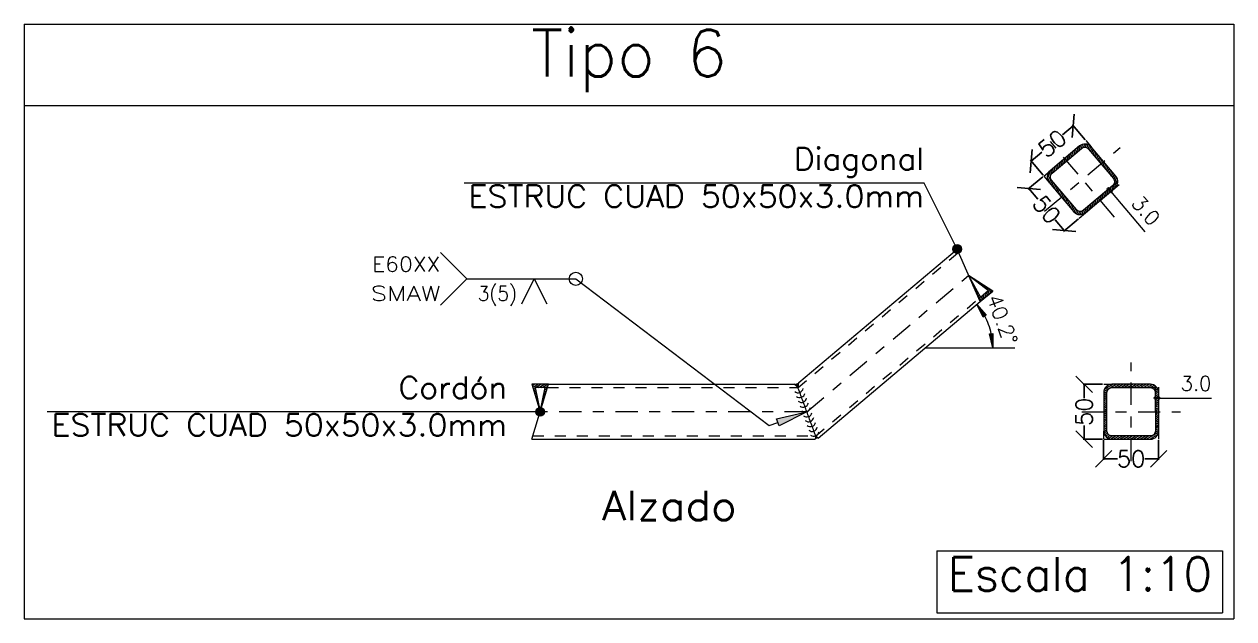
# Model space of a CAD drawing. Header units: millimetres. Extents: x 3028.5 to 3057.3, y 108.4 to 144.6.
# Drawn here: x 3030.64 to 3041.64, y 108.35 to 113.76 of the extents above; entities that cross this region are included whole.
import ezdxf
from ezdxf.enums import TextEntityAlignment as Align

# ---------------------------------------------------------------- set-up
doc = ezdxf.new("R2010")
doc.units = ezdxf.units.MM
doc.linetypes.add('CYPE_PUNTO', pattern=[0.075, 0, -0.075])
doc.linetypes.add('CYPE_RAYAPUNTO', pattern=[0.4125, 0.2025, -0.105, 0, -0.105])
for name, color, linetype, lineweight in [('COTAS', 202, 'Continuous', 13), ('DESCRIPCION_DE_LA_UNION', 7, 'Continuous', 15), ('DESCRIPCION_DE_LA_VISTA', 133, 'Continuous', 15), ('EJES', 42, 'CYPE_RAYAPUNTO', 0), ('LINEAS_DE_PROLONGACION_DE_COTAS', 8, 'CYPE_PUNTO', 9), ('LINEAS_OCULTAS', 8, 'CYPE_PUNTO', 9), ('PERFILES', 7, 'Continuous', 9), ('RECUADRO_DE_DETALLE', 20, 'Continuous', 15), ('SIMBOLOS_UTILIZADOS_EN_LAS_SOLDADURAS', 140, 'Continuous', 0), ('SOLDADURAS', 150, 'Continuous', 0), ('SOMBREADOS', 8, 'Continuous', 9), ('TEXTOS', 2, 'Continuous', 9)]:
    doc.layers.add(name, color=color, linetype=linetype, lineweight=lineweight)
doc.styles.add('CYPETXT_0.04_romans', font='romans__.ttf', dxfattribs={"height": 0.15})
doc.styles.add('CYPETXT_romans', font='romans__.ttf', dxfattribs={"height": 0.2})
doc.dimstyles.new('cype_oblique', dxfattribs={"dimtxt": 0.15, "dimasz": 0.15, "dimexe": 0.01, "dimexo": 0.01, "dimgap": 0, "dimtad": 0, "dimdec": 4, "dimzin": 0, "dimdsep": 46, "dimtxsty": 'CYPETXT_0.04_romans', "dimblk1": 'OBLIQUE', "dimblk2": 'OBLIQUE', "dimsah": 1, "dimcen": 0.09, "dimadec": 0, "dimazin": 0, "dimtfac": 1, "dimtdec": 4, "dimtofl": 0, "dimtmove": 2, "dimatfit": 3, "dimfxl": 1, "dimtolj": 1, "dimtzin": 0, "dimarcsym": 0})

# ---------------------------------------------------------------- blocks, each defined once
blk = doc.blocks.new('_OBLIQUE')
at = {"color": 0, "linetype": 'ByBlock', "lineweight": -2}
blk.add_line((-0.5, -0.5), (0.5, 0.5), dxfattribs=at)
blk = doc.blocks.new('*D3076')
at = {"layer": 'COTAS', "color": 0, "lineweight": -2, "transparency": 16777216}
for p, q in [((3040.456, 109.975), (3040.456, 109.797)), ((3040.956, 109.975), (3040.956, 109.797)), ((3040.456, 109.807), (3040.583, 109.807)), ((3040.956, 109.807), (3040.829, 109.807))]:
    blk.add_line(p, q, dxfattribs=at)
at = {"layer": 'Defpoints', "color": 0, "transparency": 16777216}
for p in [(3040.456, 109.985), (3040.956, 109.985), (3040.956, 109.807)]:
    blk.add_point(p, dxfattribs=at)
at = {"layer": 'COTAS', "color": 0, "lineweight": -2, "transparency": 16777216, "xscale": 0.15, "yscale": 0.15, "zscale": 0.15, "rotation": 180}
blk.add_blockref('_OBLIQUE', (3040.456, 109.807), dxfattribs=at)
at = {"layer": 'COTAS', "color": 0, "lineweight": -2, "transparency": 16777216, "xscale": 0.15, "yscale": 0.15, "zscale": 0.15}
blk.add_blockref('_OBLIQUE', (3040.956, 109.807), dxfattribs=at)
at = {"layer": 'COTAS', "color": 0, "transparency": 16777216, "insert": (3040.706, 109.807), "char_height": 0.15, "attachment_point": 5, "style": 'CYPETXT_0.04_romans'}
blk.add_mtext('\\A1;50', dxfattribs=at)
blk = doc.blocks.new('*D3077')
at = {"layer": 'COTAS', "color": 0, "lineweight": -2, "transparency": 16777216}
for p, q in [((3040.446, 110.485), (3040.269, 110.485)), ((3040.279, 110.485), (3040.279, 110.358)), ((3040.279, 109.985), (3040.279, 110.111)), ((3040.446, 109.985), (3040.269, 109.985))]:
    blk.add_line(p, q, dxfattribs=at)
at = {"layer": 'Defpoints', "color": 0, "transparency": 16777216}
for p in [(3040.456, 110.485), (3040.279, 109.985), (3040.456, 109.985)]:
    blk.add_point(p, dxfattribs=at)
at = {"layer": 'COTAS', "color": 0, "lineweight": -2, "transparency": 16777216, "xscale": 0.15, "yscale": 0.15, "zscale": 0.15}
for p, rotation in [((3040.279, 110.485), 90), ((3040.279, 109.985), 270)]:
    blk.add_blockref('_OBLIQUE', p, dxfattribs=dict(at, rotation=rotation))
at = {"layer": 'COTAS', "color": 0, "transparency": 16777216, "insert": (3040.279, 110.235), "char_height": 0.15, "attachment_point": 5, "rotation": 90, "style": 'CYPETXT_0.04_romans'}
blk.add_mtext('\\A1;50', dxfattribs=at)
blk = doc.blocks.new('*D3078')
at = {"layer": 'COTAS', "color": 0, "lineweight": -2, "transparency": 16777216}
for p, q in [((3040.287, 112.709), (3040.172, 112.845)), ((3040.179, 112.837), (3040.082, 112.756)), ((3039.905, 112.387), (3039.79, 112.523)), ((3039.797, 112.515), (3039.894, 112.597))]:
    blk.add_line(p, q, dxfattribs=at)
at = {"layer": 'Defpoints', "color": 0, "transparency": 16777216}
for p in [(3040.293, 112.702), (3039.797, 112.515), (3039.911, 112.379)]:
    blk.add_point(p, dxfattribs=at)
at = {"layer": 'COTAS', "color": 0, "lineweight": -2, "transparency": 16777216, "xscale": 0.15, "yscale": 0.15, "zscale": 0.15}
for p, rotation in [((3040.179, 112.837), 40.16395496833709), ((3039.797, 112.515), 220.1639549683371)]:
    blk.add_blockref('_OBLIQUE', p, dxfattribs=dict(at, rotation=rotation))
at = {"layer": 'COTAS', "color": 0, "transparency": 16777216, "insert": (3039.988, 112.676), "char_height": 0.15, "attachment_point": 5, "rotation": 40.164, "style": 'CYPETXT_0.04_romans'}
blk.add_mtext('\\A1;50', dxfattribs=at)
blk = doc.blocks.new('*D3079')
at = {"layer": 'COTAS', "color": 0, "lineweight": -2, "transparency": 16777216}
for p, q in [((3039.903, 112.373), (3039.768, 112.259)), ((3039.775, 112.265), (3039.857, 112.168)), ((3040.098, 111.883), (3040.016, 111.98)), ((3040.226, 111.991), (3040.09, 111.876))]:
    blk.add_line(p, q, dxfattribs=at)
at = {"layer": 'Defpoints', "color": 0, "transparency": 16777216}
for p in [(3039.911, 112.379), (3040.233, 111.997), (3040.098, 111.883)]:
    blk.add_point(p, dxfattribs=at)
at = {"layer": 'COTAS', "color": 0, "lineweight": -2, "transparency": 16777216, "xscale": 0.15, "yscale": 0.15, "zscale": 0.15}
for p, rotation in [((3039.775, 112.265), 130.163954968357), ((3040.098, 111.883), 310.1639549683569)]:
    blk.add_blockref('_OBLIQUE', p, dxfattribs=dict(at, rotation=rotation))
at = {"layer": 'COTAS', "color": 0, "transparency": 16777216, "insert": (3039.937, 112.074), "char_height": 0.15, "attachment_point": 5, "rotation": 310.164, "style": 'CYPETXT_0.04_romans'}
blk.add_mtext('\\A1;50', dxfattribs=at)

msp = doc.modelspace()

# ---------------------------------------------------------------- hatches: boundary and pattern name
at = {"layer": 'COTAS'}
h = msp.add_hatch(color=256, dxfattribs=at)
edge = h.paths.add_edge_path()
edge.add_arc((3040.50066, 112.26206), 0.012, 0, 360)
h = msp.add_hatch(color=256, dxfattribs=at)
edge = h.paths.add_edge_path()
edge.add_arc((3040.52001, 112.23913), 0.012, 0, 360)
for points in [[(3039.3615, 111.09658), (3039.30276, 111.21179), (3039.38805, 111.11459)], [(3039.44939, 110.94681), (3039.44691, 110.81751), (3039.41749, 110.94344)]]:
    msp.add_hatch(color=256, dxfattribs=at).paths.add_polyline_path(points)
h = msp.add_hatch(color=256, dxfattribs=at)
edge = h.paths.add_edge_path()
edge.add_arc((3040.92611, 110.35963), 0.012, 0, 360)
h = msp.add_hatch(color=256, dxfattribs=at)
edge = h.paths.add_edge_path()
edge.add_arc((3040.95611, 110.35963), 0.012, 0, 360)
at = {"layer": 'SIMBOLOS_UTILIZADOS_EN_LAS_SOLDADURAS'}
msp.add_hatch(color=256, dxfattribs=at).paths.add_polyline_path([(3037.50647, 110.10564), (3037.48244, 110.17138), (3037.75741, 110.23464)])
at = {"layer": 'SOLDADURAS'}
for points in [[(3037.67698, 110.45462), (3037.68503, 110.50067), (3037.64113, 110.48462)], [(3037.83258, 109.98466), (3037.86118, 109.99512), (3037.83783, 110.01466)]]:
    msp.add_hatch(color=256, dxfattribs=at).paths.add_polyline_path(points, flags=0)
at = {"layer": 'TEXTOS'}
h = msp.add_hatch(color=256, dxfattribs=at)
edge = h.paths.add_edge_path()
edge.add_arc((3039.12445, 111.71552), 0.04, 0, 360)
h = msp.add_hatch(color=256, dxfattribs=at)
edge = h.paths.add_edge_path()
edge.add_arc((3035.33262, 110.23464), 0.04, 0, 360)

# ---------------------------------------------------------------- linework, layer by layer
at = {"layer": 'COTAS'}
for p, q in [((3040.40514, 112.18144), (3040.57707, 112.32655)), ((3040.42449, 112.15852), (3040.59642, 112.30362)), ((3040.50066, 112.26206), (3040.82957, 111.87235)), ((3038.8356, 110.81751), (3039.64689, 110.81751)), ((3040.92611, 110.23464), (3040.92611, 110.45962)), ((3040.95611, 110.23464), (3040.95611, 110.45962)), ((3040.92611, 110.35963), (3041.43606, 110.35963))]:
    msp.add_line(p, q, dxfattribs=at)
for points in [[(3039.3615, 111.09658), (3039.30276, 111.21179), (3039.38805, 111.11459)], [(3039.44939, 110.94681), (3039.44691, 110.81751), (3039.41749, 110.94344)]]:
    msp.add_lwpolyline(points, close=True, dxfattribs=at)
for centre in [(3040.50066, 112.26206), (3040.52001, 112.23913), (3040.92611, 110.35963), (3040.95611, 110.35963)]:
    msp.add_circle(centre, 0.012, dxfattribs=at)
msp.add_ellipse((3038.8356, 110.81751), major_axis=(0.61131, 0), ratio=1, start_param=0.21029402, end_param=0.49068797, dxfattribs=at)
at = {"layer": 'EJES'}
for p, q in [((3039.9194, 112.05934), (3040.60712, 112.63977)), ((3040.55347, 112.00569), (3039.97304, 112.69341)), ((3037.75741, 110.23464), (3039.22837, 111.47611)), ((3040.70613, 109.78468), (3040.70613, 110.6846)), ((3037.75741, 110.23464), (3035.33262, 110.23464)), ((3040.25617, 110.23464), (3041.15609, 110.23464))]:
    msp.add_line(p, q, dxfattribs=at)
at = {"layer": 'LINEAS_DE_PROLONGACION_DE_COTAS'}
for p, q in [((3040.29306, 112.70182), (3040.34143, 112.6445)), ((3039.91099, 112.37935), (3039.9683, 112.42772)), ((3039.91099, 112.37935), (3039.95936, 112.32204)), ((3040.23345, 111.99729), (3040.29077, 112.04566)), ((3040.45615, 110.48462), (3040.53114, 110.48462)), ((3040.45615, 109.98466), (3040.45615, 110.05966)), ((3040.45615, 109.98466), (3040.53114, 109.98466)), ((3040.95611, 109.98466), (3040.95611, 110.05966))]:
    msp.add_line(p, q, dxfattribs=at)
at = {"layer": 'LINEAS_OCULTAS'}
for p, q in [((3037.67698, 110.45462), (3039.13692, 111.68679)), ((3037.83818, 110.01495), (3039.31981, 111.26544)), ((3035.39861, 110.45462), (3037.67698, 110.45462)), ((3035.26662, 110.01466), (3037.83737, 110.01466))]:
    msp.add_line(p, q, dxfattribs=at)
msp.add_lwpolyline([(3037.83783, 110.01466), (3037.83751, 110.01553), (3037.83658, 110.01809), (3037.83506, 110.02224), (3037.83301, 110.02784), (3037.83052, 110.03466), (3037.82767, 110.04244), (3037.82459, 110.05088), (3037.82138, 110.05966), (3037.81646, 110.07312), (3037.81154, 110.08658), (3037.80662, 110.10004), (3037.80169, 110.1135), (3037.79677, 110.12696), (3037.79185, 110.14042), (3037.78693, 110.15388), (3037.78201, 110.16734), (3037.77709, 110.1808), (3037.77217, 110.19426), (3037.76725, 110.20772), (3037.76233, 110.22118), (3037.75248, 110.2481), (3037.74756, 110.26156), (3037.74264, 110.27502), (3037.73772, 110.28848), (3037.7328, 110.30194), (3037.72788, 110.3154), (3037.72296, 110.32886), (3037.71804, 110.34232), (3037.71312, 110.35578), (3037.7082, 110.36925), (3037.70327, 110.38271), (3037.69835, 110.39617), (3037.69343, 110.40963), (3037.69022, 110.4184), (3037.68714, 110.42685), (3037.68429, 110.43462), (3037.6818, 110.44144), (3037.67975, 110.44704), (3037.67823, 110.4512), (3037.6773, 110.45376)], dxfattribs=at)
at = {"layer": 'PERFILES'}
for p, q in [((3037.68503, 110.50067), (3039.12445, 111.71552)), ((3037.86118, 109.99512), (3039.33229, 111.23671)), ((3035.40761, 110.48462), (3037.64113, 110.48462)), ((3037.67698, 110.45462), (3037.64113, 110.48462)), ((3037.67698, 110.45462), (3037.68503, 110.50067)), ((3037.6773, 110.45376), (3037.67698, 110.45462)), ((3035.25762, 109.98466), (3037.83258, 109.98466)), ((3037.83783, 110.01466), (3037.83258, 109.98466)), ((3037.83783, 110.01466), (3037.86118, 109.99512))]:
    msp.add_line(p, q, dxfattribs=at)
for points in [[(3040.55821, 112.27138), (3040.56846, 112.28192), (3040.57646, 112.29425), (3040.5819, 112.30791), (3040.58457, 112.32237), (3040.58437, 112.33707), (3040.5813, 112.35144), (3040.57549, 112.36495), (3040.56715, 112.37706), (3040.34143, 112.6445), (3040.33089, 112.65476), (3040.31856, 112.66275), (3040.3049, 112.66819), (3040.29044, 112.67086), (3040.27574, 112.67066), (3040.26137, 112.66759), (3040.24786, 112.66178), (3040.23575, 112.65345), (3039.9683, 112.42772), (3039.95805, 112.41719), (3039.95006, 112.40485), (3039.94462, 112.39119), (3039.94195, 112.37674), (3039.94215, 112.36204), (3039.94522, 112.34766), (3039.95103, 112.33415), (3039.95936, 112.32204), (3040.18509, 112.0546), (3040.19562, 112.04435), (3040.20796, 112.03635), (3040.22162, 112.03091), (3040.23607, 112.02824), (3040.25077, 112.02844), (3040.26515, 112.03151), (3040.27866, 112.03732), (3040.29077, 112.04566), (3040.55821, 112.27138)], [(3040.27142, 112.06858), (3040.26415, 112.06358), (3040.25605, 112.06009), (3040.24742, 112.05825), (3040.2386, 112.05813), (3040.22993, 112.05973), (3040.22173, 112.063), (3040.21433, 112.06779), (3040.20801, 112.07395), (3039.98229, 112.34139), (3039.97729, 112.34866), (3039.9738, 112.35676), (3039.97196, 112.36539), (3039.97184, 112.37421), (3039.97344, 112.38288), (3039.9767, 112.39108), (3039.9815, 112.39848), (3039.98765, 112.4048), (3040.2551, 112.63052), (3040.26237, 112.63552), (3040.27047, 112.63901), (3040.27909, 112.64085), (3040.28791, 112.64097), (3040.29659, 112.63937), (3040.30478, 112.63611), (3040.31218, 112.63131), (3040.31851, 112.62516), (3040.54423, 112.35771), (3040.54923, 112.35044), (3040.55272, 112.34234), (3040.55456, 112.33372), (3040.55468, 112.3249), (3040.55308, 112.31622), (3040.54981, 112.30803), (3040.54502, 112.30063), (3040.53886, 112.2943), (3040.27142, 112.06858)], [(3039.22837, 111.47611), (3039.33229, 111.23671), (3039.44691, 111.33345), (3039.22837, 111.47611)], [(3039.22837, 111.47611), (3039.33586, 111.27898), (3039.40463, 111.33703), (3039.22837, 111.47611)], [(3035.33262, 110.23464), (3035.40761, 110.48462), (3035.25762, 110.48462), (3035.33262, 110.23464), (3035.37761, 110.45462), (3035.28762, 110.45462), (3035.33262, 110.23464)], [(3040.88111, 109.98466), (3040.89574, 109.9861), (3040.90981, 109.99037), (3040.92278, 109.9973), (3040.93414, 110.00663), (3040.94347, 110.01799), (3040.9504, 110.03096), (3040.95467, 110.04503), (3040.95611, 110.05966), (3040.95611, 110.40963), (3040.95467, 110.42426), (3040.9504, 110.43833), (3040.94347, 110.45129), (3040.93414, 110.46265), (3040.92278, 110.47198), (3040.90981, 110.47891), (3040.89574, 110.48318), (3040.88111, 110.48462), (3040.53114, 110.48462), (3040.51651, 110.48318), (3040.50244, 110.47891), (3040.48948, 110.47198), (3040.47812, 110.46265), (3040.46879, 110.45129), (3040.46186, 110.43833), (3040.45759, 110.42426), (3040.45615, 110.40963), (3040.45615, 110.05966), (3040.45759, 110.04503), (3040.46186, 110.03096), (3040.46879, 110.01799), (3040.47812, 110.00663), (3040.48948, 109.9973), (3040.50244, 109.99037), (3040.51651, 109.9861), (3040.53114, 109.98466), (3040.88111, 109.98466)], [(3040.53114, 110.01466), (3040.52237, 110.01553), (3040.51392, 110.01809), (3040.50615, 110.02224), (3040.49933, 110.02784), (3040.49373, 110.03466), (3040.48957, 110.04244), (3040.48701, 110.05088), (3040.48615, 110.05966), (3040.48615, 110.40963), (3040.48701, 110.4184), (3040.48957, 110.42685), (3040.49373, 110.43462), (3040.49933, 110.44144), (3040.50615, 110.44704), (3040.51392, 110.4512), (3040.52237, 110.45376), (3040.53114, 110.45462), (3040.88111, 110.45462), (3040.88989, 110.45376), (3040.89833, 110.4512), (3040.90611, 110.44704), (3040.91293, 110.44144), (3040.91853, 110.43462), (3040.92268, 110.42685), (3040.92524, 110.4184), (3040.92611, 110.40963), (3040.92611, 110.05966), (3040.92524, 110.05088), (3040.92268, 110.04244), (3040.91853, 110.03466), (3040.91293, 110.02784), (3040.90611, 110.02224), (3040.89833, 110.01809), (3040.88989, 110.01553), (3040.88111, 110.01466), (3040.53114, 110.01466)]]:
    msp.add_lwpolyline(points, close=True, dxfattribs=at)
for points in [[(3039.22837, 111.47611), (3039.44691, 111.33345), (3039.33229, 111.23671), (3039.12445, 111.71552)], [(3035.25762, 109.98466), (3035.40761, 110.48462), (3035.25762, 110.48462), (3035.33262, 110.23464)], [(3037.83783, 110.01466), (3037.83751, 110.01553), (3037.83658, 110.01809), (3037.83506, 110.02224), (3037.83301, 110.02784), (3037.83052, 110.03466), (3037.82767, 110.04244), (3037.82459, 110.05088), (3037.82138, 110.05966), (3037.81646, 110.07312), (3037.81154, 110.08658), (3037.80662, 110.10004), (3037.80169, 110.1135), (3037.79677, 110.12696), (3037.79185, 110.14042), (3037.78693, 110.15388), (3037.78201, 110.16734), (3037.77709, 110.1808), (3037.77217, 110.19426), (3037.76725, 110.20772), (3037.76233, 110.22118), (3037.75248, 110.2481), (3037.74756, 110.26156), (3037.74264, 110.27502), (3037.73772, 110.28848), (3037.7328, 110.30194), (3037.72788, 110.3154), (3037.72296, 110.32886), (3037.71804, 110.34232), (3037.71312, 110.35578), (3037.7082, 110.36925), (3037.70327, 110.38271), (3037.69835, 110.39617), (3037.69343, 110.40963), (3037.69022, 110.4184), (3037.68714, 110.42685), (3037.68429, 110.43462), (3037.6818, 110.44144), (3037.67975, 110.44704), (3037.67823, 110.4512), (3037.6773, 110.45376), (3037.67698, 110.45462)]]:
    msp.add_lwpolyline(points, dxfattribs=at)
at = {"layer": 'RECUADRO_DE_DETALLE', "lineweight": 5}
for p, q in [((3030.64111, 113.76126), (3041.63931, 113.76126)), ((3030.64111, 113.76126), (3030.64111, 108.35106)), ((3041.63931, 113.76126), (3041.63931, 108.35106)), ((3030.64111, 113.02043), (3041.63931, 113.02043)), ((3038.93844, 108.96913), (3041.53771, 108.96913)), ((3038.93844, 108.96913), (3038.93844, 108.4061)), ((3041.53771, 108.96913), (3041.53771, 108.4061)), ((3030.64111, 108.35106), (3041.63931, 108.35106)), ((3038.93844, 108.4061), (3041.53771, 108.4061))]:
    msp.add_line(p, q, dxfattribs=at)
at = {"layer": 'SIMBOLOS_UTILIZADOS_EN_LAS_SOLDADURAS'}
for q in [(3034.42541, 111.68451), (3034.42541, 111.20456), (3035.6573, 111.44454)]:
    msp.add_line((3034.66539, 111.44454), q, dxfattribs=at)
for points in [[(3035.16535, 111.21656), (3035.27934, 111.44454), (3035.39333, 111.21656)], [(3035.6573, 111.44454), (3037.41552, 110.10965), (3037.49445, 110.13851)]]:
    msp.add_lwpolyline(points, dxfattribs=at)
msp.add_lwpolyline([(3037.50647, 110.10564), (3037.48244, 110.17138), (3037.75741, 110.23464)], close=True, dxfattribs=at)
msp.add_circle((3035.6573, 111.44454), 0.05999, dxfattribs=at)
at = {"layer": 'SOLDADURAS'}
for centre in [(3037.67698, 110.45462), (3037.69307, 110.41063), (3037.70915, 110.36663), (3037.72524, 110.32263), (3037.74132, 110.27864), (3037.75741, 110.23464), (3037.77349, 110.19065), (3037.78957, 110.14665), (3037.80566, 110.10265), (3037.82174, 110.05866)]:
    msp.add_ellipse(centre, major_axis=(0.04684, 0), ratio=1, start_param=4.01569303, end_param=6.11007417, dxfattribs=at)
at = {"layer": 'SOMBREADOS'}
for p, q in [((3040.2008, 112.61842), (3040.20367, 112.62637)), ((3040.20623, 112.58928), (3040.22577, 112.64345)), ((3040.22577, 112.64345), (3040.22659, 112.64572)), ((3040.22916, 112.60863), (3040.24246, 112.6455)), ((3040.24246, 112.6455), (3040.24802, 112.66091)), ((3040.24802, 112.66091), (3040.24813, 112.66122)), ((3040.24813, 112.66122), (3040.2482, 112.6614)), ((3040.2482, 112.6614), (3040.24843, 112.66206)), ((3040.25208, 112.62798), (3040.25363, 112.63226)), ((3040.25363, 112.63226), (3040.25428, 112.63406)), ((3040.25428, 112.63406), (3040.25779, 112.64381)), ((3040.25779, 112.64381), (3040.25989, 112.64963)), ((3040.25989, 112.64963), (3040.26371, 112.6602)), ((3040.26371, 112.6602), (3040.26461, 112.6627)), ((3040.26461, 112.6627), (3040.2668, 112.66878)), ((3040.27214, 112.63937), (3040.27494, 112.64713)), ((3040.27494, 112.64713), (3040.27757, 112.65444)), ((3040.27757, 112.65444), (3040.28346, 112.67077)), ((3040.3031, 112.63679), (3040.30866, 112.65222)), ((3040.30866, 112.65222), (3040.31324, 112.6649)), ((3040.32364, 112.64955), (3040.32655, 112.6576)), ((3040.32754, 112.61615), (3040.33617, 112.64006)), ((3040.33617, 112.64006), (3040.33872, 112.64715)), ((3040.33926, 112.60445), (3040.35004, 112.63431)), ((3040.07593, 112.49328), (3040.08905, 112.52963)), ((3040.09161, 112.49254), (3040.10091, 112.5183)), ((3040.10091, 112.5183), (3040.11197, 112.54898)), ((3040.11454, 112.51189), (3040.12588, 112.54333)), ((3040.12588, 112.54333), (3040.1349, 112.56832)), ((3040.13746, 112.53124), (3040.15085, 112.56836)), ((3040.15085, 112.56836), (3040.15782, 112.58767)), ((3040.16039, 112.55058), (3040.17583, 112.59339)), ((3040.17583, 112.59339), (3040.18074, 112.60702)), ((3040.18331, 112.56993), (3040.2008, 112.61842)), ((3040.32711, 112.61496), (3040.32754, 112.61615)), ((3040.33828, 112.60173), (3040.33926, 112.60445)), ((3040.34945, 112.58849), (3040.35099, 112.59275)), ((3040.35099, 112.59275), (3040.36121, 112.62107)), ((3040.36062, 112.57526), (3040.36271, 112.58105)), ((3040.36271, 112.58105), (3040.37238, 112.60784)), ((3040.37179, 112.56202), (3040.37444, 112.56935)), ((3040.37444, 112.56935), (3040.38355, 112.5946)), ((3040.38296, 112.54879), (3040.38616, 112.55765)), ((3040.38616, 112.55765), (3040.39472, 112.58137)), ((3040.39413, 112.53555), (3040.39789, 112.54595)), ((3040.39789, 112.54595), (3040.40589, 112.56813)), ((3040.4053, 112.52232), (3040.40961, 112.53425)), ((3040.40961, 112.53425), (3040.41706, 112.5549)), ((3040.41647, 112.50908), (3040.42134, 112.52256)), ((3040.42134, 112.52256), (3040.42823, 112.54166)), ((3040.43306, 112.51086), (3040.4394, 112.52843)), ((3040.44478, 112.49916), (3040.45057, 112.51519)), ((3039.96208, 112.39865), (3039.96518, 112.40725)), ((3039.96518, 112.40725), (3039.96637, 112.41057)), ((3039.96637, 112.41057), (3039.96737, 112.41332)), ((3039.96737, 112.41332), (3039.97129, 112.42419)), ((3039.97129, 112.42419), (3039.97443, 112.43289)), ((3039.97874, 112.40065), (3039.98121, 112.4075)), ((3039.98121, 112.4075), (3039.98246, 112.41095)), ((3039.98246, 112.41095), (3039.99735, 112.45224)), ((3039.99992, 112.41515), (3040.00101, 112.41819)), ((3040.00101, 112.41819), (3040.02028, 112.47159)), ((3040.02284, 112.4345), (3040.02599, 112.44322)), ((3040.02599, 112.44322), (3040.0432, 112.49093)), ((3040.04577, 112.45385), (3040.05096, 112.46825)), ((3040.05096, 112.46825), (3040.06612, 112.51028)), ((3040.06869, 112.47319), (3040.07593, 112.49328)), ((3040.42764, 112.49585), (3040.43306, 112.51086)), ((3040.43882, 112.48261), (3040.44478, 112.49916)), ((3040.44999, 112.46938), (3040.45651, 112.48746)), ((3040.45651, 112.48746), (3040.46174, 112.50196)), ((3040.46116, 112.45614), (3040.46823, 112.47576)), ((3040.46823, 112.47576), (3040.47291, 112.48872)), ((3040.47233, 112.4429), (3040.47996, 112.46406)), ((3040.47996, 112.46406), (3040.48408, 112.47549)), ((3040.4835, 112.42967), (3040.49168, 112.45236)), ((3040.49168, 112.45236), (3040.49525, 112.46225)), ((3040.49467, 112.41643), (3040.50341, 112.44066)), ((3040.50341, 112.44066), (3040.50642, 112.44902)), ((3040.50584, 112.4032), (3040.51513, 112.42896)), ((3040.51513, 112.42896), (3040.51759, 112.43578)), ((3040.51701, 112.38996), (3040.52686, 112.41727)), ((3040.52686, 112.41727), (3040.52876, 112.42255)), ((3040.52818, 112.37673), (3040.53858, 112.40557)), ((3040.53858, 112.40557), (3040.53993, 112.40931)), ((3039.94464, 112.35031), (3039.94915, 112.36283)), ((3039.94915, 112.36283), (3039.95271, 112.37268)), ((3039.95271, 112.37268), (3039.95381, 112.37573)), ((3039.95346, 112.33057), (3039.95508, 112.33505)), ((3039.95381, 112.37573), (3039.95509, 112.37929)), ((3039.95508, 112.33505), (3039.95567, 112.33669)), ((3039.95509, 112.37929), (3039.95799, 112.38733)), ((3039.95799, 112.38733), (3039.9607, 112.39485)), ((3039.9607, 112.39485), (3039.96208, 112.39865)), ((3039.96149, 112.35282), (3039.96416, 112.36021)), ((3039.96416, 112.36021), (3039.96577, 112.3647)), ((3039.96424, 112.31626), (3039.96449, 112.31693)), ((3039.96577, 112.3647), (3039.96674, 112.36738)), ((3039.96674, 112.36738), (3039.96928, 112.37442)), ((3039.96928, 112.37442), (3039.97224, 112.38263)), ((3039.97224, 112.38263), (3039.97243, 112.38316)), ((3039.97243, 112.38316), (3039.97261, 112.38366)), ((3039.97249, 112.33911), (3039.97561, 112.34776)), ((3039.97261, 112.38366), (3039.97552, 112.39172)), ((3039.97542, 112.30303), (3039.97621, 112.30523)), ((3039.97552, 112.39172), (3039.97577, 112.39241)), ((3039.97561, 112.34776), (3039.97656, 112.3504)), ((3039.97577, 112.39241), (3039.97874, 112.40065)), ((3039.97621, 112.30523), (3039.98717, 112.33561)), ((3039.98659, 112.28979), (3039.98794, 112.29354)), ((3039.98794, 112.29354), (3039.99834, 112.32237)), ((3039.99966, 112.28184), (3040.00951, 112.30914)), ((3040.01139, 112.27014), (3040.02068, 112.2959)), ((3040.53935, 112.36349), (3040.55031, 112.39387)), ((3040.5453, 112.2916), (3040.54777, 112.29845)), ((3040.54777, 112.29845), (3040.55075, 112.30669)), ((3040.54996, 112.34871), (3040.55091, 112.35135)), ((3040.55031, 112.39387), (3040.5511, 112.39608)), ((3040.55075, 112.30669), (3040.551, 112.30738)), ((3040.55091, 112.35135), (3040.55403, 112.35999)), ((3040.551, 112.30738), (3040.55391, 112.31545)), ((3040.55391, 112.31545), (3040.55408, 112.31594)), ((3040.55403, 112.35999), (3040.55714, 112.3686)), ((3040.55408, 112.31594), (3040.55427, 112.31647)), ((3040.55427, 112.31647), (3040.55724, 112.32468)), ((3040.55714, 112.3686), (3040.56203, 112.38217)), ((3040.55724, 112.32468), (3040.55978, 112.33173)), ((3040.55978, 112.33173), (3040.56074, 112.3344)), ((3040.56014, 112.28854), (3040.56134, 112.29185)), ((3040.56134, 112.29185), (3040.56444, 112.30045)), ((3040.56203, 112.38217), (3040.56227, 112.38284)), ((3040.56444, 112.30045), (3040.56581, 112.30425)), ((3040.56503, 112.34628), (3040.5697, 112.35924)), ((3040.56581, 112.30425), (3040.56853, 112.31177)), ((3040.56853, 112.31177), (3040.57143, 112.31982)), ((3040.5697, 112.35924), (3040.57085, 112.36242)), ((3040.57085, 112.36242), (3040.57144, 112.36405)), ((3040.57143, 112.31982), (3040.57271, 112.32337)), ((3040.57144, 112.36405), (3040.57305, 112.36853)), ((3040.57271, 112.32337), (3040.57381, 112.32642)), ((3040.57381, 112.32642), (3040.57736, 112.33627)), ((3040.57736, 112.33627), (3040.58188, 112.3488)), ((3039.99776, 112.27656), (3039.99966, 112.28184)), ((3040.00893, 112.26332), (3040.01139, 112.27014)), ((3040.0201, 112.25009), (3040.02311, 112.25844)), ((3040.02311, 112.25844), (3040.03185, 112.28267)), ((3040.03127, 112.23685), (3040.03483, 112.24674)), ((3040.03483, 112.24674), (3040.04302, 112.26943)), ((3040.04244, 112.22361), (3040.04656, 112.23504)), ((3040.04656, 112.23504), (3040.05419, 112.2562)), ((3040.05361, 112.21038), (3040.05828, 112.22334)), ((3040.05828, 112.22334), (3040.06536, 112.24296)), ((3040.06478, 112.19714), (3040.07001, 112.21164)), ((3040.07001, 112.21164), (3040.07653, 112.22973)), ((3040.07595, 112.18391), (3040.08173, 112.19994)), ((3040.08173, 112.19994), (3040.0877, 112.21649)), ((3040.08712, 112.17067), (3040.09346, 112.18825)), ((3040.09346, 112.18825), (3040.09887, 112.20326)), ((3040.10518, 112.17655), (3040.11004, 112.19002)), ((3040.40266, 112.16139), (3040.41198, 112.18721)), ((3040.42407, 112.17652), (3040.4349, 112.20656)), ((3040.43747, 112.16947), (3040.44547, 112.19166)), ((3040.44547, 112.19166), (3040.45783, 112.22591)), ((3040.46039, 112.18882), (3040.46688, 112.20679)), ((3040.46688, 112.20679), (3040.48075, 112.24526)), ((3040.48332, 112.20817), (3040.48828, 112.22193)), ((3040.48828, 112.22193), (3040.50368, 112.2646)), ((3040.50624, 112.22752), (3040.50969, 112.23706)), ((3040.50969, 112.23706), (3040.5266, 112.28395)), ((3040.52917, 112.24686), (3040.53109, 112.2522)), ((3040.53109, 112.2522), (3040.54406, 112.28815)), ((3040.54406, 112.28815), (3040.5453, 112.2916)), ((3040.55209, 112.26621), (3040.5525, 112.26734)), ((3040.5525, 112.26734), (3040.55523, 112.27491)), ((3040.55523, 112.27491), (3040.55915, 112.28578)), ((3040.55915, 112.28578), (3040.56014, 112.28854)), ((3040.09829, 112.15744), (3040.10518, 112.17655)), ((3040.10946, 112.1442), (3040.11691, 112.16485)), ((3040.11691, 112.16485), (3040.12121, 112.17679)), ((3040.12063, 112.13097), (3040.12863, 112.15315)), ((3040.12863, 112.15315), (3040.13238, 112.16355)), ((3040.1318, 112.11773), (3040.14036, 112.14145)), ((3040.14036, 112.14145), (3040.14355, 112.15032)), ((3040.14297, 112.1045), (3040.15208, 112.12975)), ((3040.15208, 112.12975), (3040.15472, 112.13708)), ((3040.15414, 112.09126), (3040.1638, 112.11805)), ((3040.1638, 112.11805), (3040.16589, 112.12385)), ((3040.16531, 112.07803), (3040.17553, 112.10635)), ((3040.17553, 112.10635), (3040.17706, 112.11061)), ((3040.17648, 112.06479), (3040.18725, 112.09466)), ((3040.18725, 112.09466), (3040.18824, 112.09738)), ((3040.19898, 112.08296), (3040.19941, 112.08414)), ((3040.28406, 112.0536), (3040.29564, 112.08571)), ((3040.29564, 112.08571), (3040.29736, 112.09047)), ((3040.29993, 112.05339), (3040.31704, 112.10084)), ((3040.31704, 112.10084), (3040.32028, 112.10982)), ((3040.32285, 112.07273), (3040.33845, 112.11598)), ((3040.33845, 112.11598), (3040.34321, 112.12917)), ((3040.34577, 112.09208), (3040.35985, 112.13112)), ((3040.35985, 112.13112), (3040.36613, 112.14852)), ((3040.3687, 112.11143), (3040.38126, 112.14625)), ((3040.38126, 112.14625), (3040.38906, 112.16787)), ((3040.39162, 112.13078), (3040.40266, 112.16139)), ((3040.41455, 112.15013), (3040.42407, 112.17652)), ((3040.19997, 112.0415), (3040.20287, 112.04956)), ((3040.21328, 112.0342), (3040.21785, 112.04688)), ((3040.21785, 112.04688), (3040.22342, 112.06232)), ((3040.24305, 112.02834), (3040.24894, 112.04466)), ((3040.24894, 112.04466), (3040.25158, 112.05198)), ((3040.25158, 112.05198), (3040.25438, 112.05973)), ((3040.25972, 112.03033), (3040.26191, 112.0364)), ((3040.26191, 112.0364), (3040.26281, 112.0389)), ((3040.26281, 112.0389), (3040.26662, 112.04947)), ((3040.26662, 112.04947), (3040.26872, 112.05529)), ((3040.26872, 112.05529), (3040.27224, 112.06505)), ((3040.27224, 112.06505), (3040.27289, 112.06684)), ((3040.27289, 112.06684), (3040.27423, 112.07057)), ((3040.27423, 112.07057), (3040.27443, 112.07113)), ((3040.27808, 112.03704), (3040.27832, 112.0377)), ((3040.27832, 112.0377), (3040.27839, 112.03788)), ((3040.27839, 112.03788), (3040.2785, 112.03819)), ((3040.2785, 112.03819), (3040.28406, 112.0536)), ((3039.23562, 111.4594), (3039.23636, 111.46145)), ((3039.23871, 111.46795), (3039.23912, 111.46909)), ((3039.24433, 111.43934), (3039.24596, 111.44385)), ((3039.25112, 111.45816), (3039.25203, 111.46067)), ((3039.25304, 111.41927), (3039.25556, 111.42625)), ((3039.26353, 111.44836), (3039.26493, 111.45224)), ((3039.27594, 111.43857), (3039.27784, 111.44382)), ((3039.28836, 111.42878), (3039.29074, 111.43539)), ((3039.30077, 111.41898), (3039.30365, 111.42697)), ((3039.31318, 111.40919), (3039.31655, 111.41854)), ((3039.26175, 111.39921), (3039.26515, 111.40865)), ((3039.27045, 111.37915), (3039.27475, 111.39106)), ((3039.27916, 111.35909), (3039.28434, 111.37346)), ((3039.28787, 111.33903), (3039.29394, 111.35586)), ((3039.29658, 111.31897), (3039.30354, 111.33826)), ((3039.30529, 111.29891), (3039.31313, 111.32066)), ((3039.31399, 111.27885), (3039.32273, 111.30306)), ((3039.32559, 111.3994), (3039.32946, 111.41012)), ((3039.338, 111.3896), (3039.34236, 111.40169)), ((3039.35041, 111.37981), (3039.35527, 111.39327)), ((3039.36283, 111.37001), (3039.36818, 111.38484)), ((3039.36747, 111.29449), (3039.37327, 111.31055)), ((3039.37524, 111.36022), (3039.38108, 111.37642)), ((3039.37583, 111.27346), (3039.38684, 111.30399)), ((3039.38684, 111.30399), (3039.39619, 111.3299)), ((3039.38765, 111.35043), (3039.39399, 111.36799)), ((3039.39876, 111.29281), (3039.40622, 111.31349)), ((3039.40006, 111.34063), (3039.40689, 111.35957)), ((3039.40622, 111.31349), (3039.41441, 111.3362)), ((3039.41441, 111.3362), (3039.4198, 111.35114)), ((3039.42168, 111.31216), (3039.42559, 111.32299)), ((3039.42559, 111.32299), (3039.42988, 111.33489)), ((3039.42988, 111.33489), (3039.4327, 111.34272)), ((3039.4446, 111.33151), (3039.44496, 111.33249)), ((3039.44496, 111.33249), (3039.44535, 111.33358)), ((3039.44535, 111.33358), (3039.44561, 111.3343)), ((3039.3227, 111.25879), (3039.33233, 111.28547)), ((3039.33141, 111.23873), (3039.33278, 111.24251)), ((3039.33278, 111.24251), (3039.3481, 111.28498)), ((3039.3481, 111.28498), (3039.35034, 111.2912)), ((3039.35291, 111.25412), (3039.36747, 111.29449)), ((3035.26102, 110.4733), (3035.26605, 110.4762)), ((3035.26545, 110.45853), (3035.27703, 110.46522)), ((3035.26605, 110.4762), (3035.27368, 110.48061)), ((3035.26988, 110.44377), (3035.28773, 110.45408)), ((3035.27368, 110.48061), (3035.28064, 110.48462)), ((3035.27431, 110.42901), (3035.2909, 110.43859)), ((3035.27703, 110.46522), (3035.29462, 110.47537)), ((3035.27874, 110.41425), (3035.29407, 110.4231)), ((3035.28867, 110.45462), (3035.31555, 110.47014)), ((3035.29462, 110.47537), (3035.31063, 110.48462)), ((3035.31555, 110.47014), (3035.34063, 110.48462)), ((3035.31867, 110.45462), (3035.33648, 110.46491)), ((3035.33648, 110.46491), (3035.37063, 110.48462)), ((3035.34867, 110.45462), (3035.35741, 110.45967)), ((3035.35741, 110.45967), (3035.40062, 110.48462)), ((3035.36944, 110.41466), (3035.39022, 110.42666)), ((3035.37346, 110.4343), (3035.39651, 110.4476)), ((3035.37747, 110.45393), (3035.40279, 110.46855)), ((3040.45714, 110.41995), (3040.46126, 110.42233)), ((3040.46126, 110.42233), (3040.46277, 110.4232)), ((3040.46312, 110.44072), (3040.47465, 110.44738)), ((3040.47465, 110.44738), (3040.48372, 110.45262)), ((3040.47762, 110.43178), (3040.48443, 110.4357)), ((3040.48372, 110.45262), (3040.48653, 110.45424)), ((3040.48443, 110.4357), (3040.48856, 110.43809)), ((3040.48653, 110.45424), (3040.48981, 110.45613)), ((3040.48856, 110.43809), (3040.49102, 110.43951)), ((3040.48981, 110.45613), (3040.49721, 110.4604)), ((3040.49102, 110.43951), (3040.49751, 110.44326)), ((3040.49721, 110.4604), (3040.50413, 110.4644)), ((3040.49751, 110.44326), (3040.50507, 110.44762)), ((3040.50413, 110.4644), (3040.50764, 110.46642)), ((3040.50507, 110.44762), (3040.50556, 110.4479)), ((3040.50556, 110.4479), (3040.50601, 110.44817)), ((3040.50601, 110.44817), (3040.51344, 110.45245)), ((3040.50764, 110.46642), (3040.51555, 110.47099)), ((3040.51344, 110.45245), (3040.51408, 110.45282)), ((3040.51408, 110.45282), (3040.52166, 110.4572)), ((3040.51555, 110.47099), (3040.5186, 110.47275)), ((3040.5186, 110.47275), (3040.52114, 110.47422)), ((3040.52114, 110.47422), (3040.53114, 110.47999)), ((3040.52166, 110.4572), (3040.52797, 110.46084)), ((3040.52797, 110.46084), (3040.53114, 110.46268)), ((3040.53114, 110.46268), (3040.56915, 110.48462)), ((3040.53114, 110.47999), (3040.53916, 110.48462)), ((3040.54719, 110.45462), (3040.54999, 110.45624)), ((3040.54999, 110.45624), (3040.59915, 110.48462)), ((3040.57719, 110.45462), (3040.58522, 110.45926)), ((3040.58522, 110.45926), (3040.62915, 110.48462)), ((3040.60719, 110.45462), (3040.62045, 110.46228)), ((3040.62045, 110.46228), (3040.65915, 110.48462)), ((3040.63719, 110.45462), (3040.65567, 110.4653)), ((3040.65567, 110.4653), (3040.68914, 110.48462)), ((3040.66718, 110.45462), (3040.6909, 110.46832)), ((3040.6909, 110.46832), (3040.71914, 110.48462)), ((3040.69718, 110.45462), (3040.72613, 110.47134)), ((3040.72613, 110.47134), (3040.74914, 110.48462)), ((3040.72718, 110.45462), (3040.76136, 110.47435)), ((3040.75718, 110.45462), (3040.79658, 110.47737)), ((3040.76136, 110.47435), (3040.77913, 110.48462)), ((3040.78717, 110.45462), (3040.83181, 110.48039)), ((3040.79658, 110.47737), (3040.80913, 110.48462)), ((3040.81717, 110.45462), (3040.86704, 110.48341)), ((3040.83181, 110.48039), (3040.83913, 110.48462)), ((3040.84717, 110.45462), (3040.88111, 110.47422)), ((3040.86704, 110.48341), (3040.86913, 110.48462)), ((3040.87716, 110.45462), (3040.88111, 110.4569)), ((3040.88111, 110.47422), (3040.8953, 110.48241)), ((3040.88111, 110.4569), (3040.88276, 110.45785)), ((3040.88276, 110.45785), (3040.89174, 110.46304)), ((3040.89174, 110.46304), (3040.8971, 110.46613)), ((3040.8953, 110.48241), (3040.89559, 110.48258)), ((3040.89559, 110.48258), (3040.89576, 110.48268)), ((3040.89576, 110.48268), (3040.89636, 110.48302)), ((3040.8971, 110.46613), (3040.90683, 110.47175)), ((3040.89984, 110.4504), (3040.90698, 110.45452)), ((3040.90683, 110.47175), (3040.90913, 110.47308)), ((3040.90698, 110.45452), (3040.91371, 110.45841)), ((3040.90913, 110.47308), (3040.91473, 110.47631)), ((3040.91371, 110.45841), (3040.92874, 110.46708)), ((3040.92183, 110.42845), (3040.93604, 110.43666)), ((3040.93604, 110.43666), (3040.94771, 110.4434)), ((3040.94576, 110.42495), (3040.95318, 110.42923)), ((3035.28316, 110.39949), (3035.29724, 110.40761)), ((3035.28759, 110.38472), (3035.30041, 110.39212)), ((3035.29202, 110.36996), (3035.30357, 110.37663)), ((3035.29645, 110.3552), (3035.30674, 110.36114)), ((3035.30088, 110.34044), (3035.30991, 110.34565)), ((3035.30531, 110.32567), (3035.31308, 110.33016)), ((3035.30974, 110.31091), (3035.31625, 110.31467)), ((3035.34935, 110.31647), (3035.3588, 110.32192)), ((3035.35337, 110.33611), (3035.36509, 110.34287)), ((3035.35739, 110.35574), (3035.37137, 110.36382)), ((3035.36141, 110.37538), (3035.37765, 110.38476)), ((3035.36542, 110.39502), (3035.38394, 110.40571)), ((3040.45615, 110.40206), (3040.45677, 110.40242)), ((3040.45615, 110.38474), (3040.45818, 110.38591)), ((3040.45615, 110.36742), (3040.4596, 110.36941)), ((3040.45615, 110.3501), (3040.46101, 110.35291)), ((3040.45615, 110.33278), (3040.46243, 110.33641)), ((3040.45615, 110.31546), (3040.46384, 110.3199)), ((3040.45818, 110.38591), (3040.48615, 110.40206)), ((3040.4596, 110.36941), (3040.48615, 110.38474)), ((3040.46101, 110.35291), (3040.48615, 110.36742)), ((3040.46243, 110.33641), (3040.48615, 110.3501)), ((3040.46384, 110.3199), (3040.48615, 110.33278)), ((3040.46526, 110.3034), (3040.48615, 110.31546)), ((3040.47718, 110.4142), (3040.48515, 110.4188)), ((3040.48515, 110.4188), (3040.48758, 110.4202)), ((3040.92611, 110.39629), (3040.9272, 110.39691)), ((3040.92611, 110.37897), (3040.92861, 110.38041)), ((3040.92611, 110.36165), (3040.93003, 110.36391)), ((3040.92611, 110.34433), (3040.93144, 110.34741)), ((3040.92611, 110.32701), (3040.93286, 110.33091)), ((3040.92611, 110.30969), (3040.93427, 110.3144)), ((3040.9272, 110.39691), (3040.94922, 110.40963)), ((3040.92861, 110.38041), (3040.95611, 110.39629)), ((3040.93003, 110.36391), (3040.95611, 110.37897)), ((3040.93144, 110.34741), (3040.95611, 110.36165)), ((3040.93286, 110.33091), (3040.95611, 110.34433)), ((3040.93427, 110.3144), (3040.95611, 110.32701)), ((3040.94922, 110.40963), (3040.95575, 110.4134)), ((3035.31417, 110.29615), (3035.31942, 110.29918)), ((3035.31859, 110.28139), (3035.32258, 110.28369)), ((3035.32302, 110.26663), (3035.32575, 110.2682)), ((3035.32745, 110.25186), (3035.32892, 110.25271)), ((3035.33188, 110.2371), (3035.33209, 110.23722)), ((3035.33329, 110.23791), (3035.33367, 110.23813)), ((3035.3373, 110.25755), (3035.33995, 110.25908)), ((3035.34132, 110.27719), (3035.34623, 110.28003)), ((3035.34534, 110.29683), (3035.35252, 110.30097)), ((3040.45615, 110.29814), (3040.46526, 110.3034)), ((3040.45615, 110.28083), (3040.46667, 110.2869)), ((3040.45615, 110.26351), (3040.46808, 110.2704)), ((3040.45615, 110.24619), (3040.4695, 110.25389)), ((3040.45615, 110.22887), (3040.47091, 110.23739)), ((3040.45615, 110.21155), (3040.47233, 110.22089)), ((3040.45615, 110.19423), (3040.47374, 110.20439)), ((3040.46667, 110.2869), (3040.48615, 110.29814)), ((3040.46808, 110.2704), (3040.48615, 110.28083)), ((3040.4695, 110.25389), (3040.48615, 110.26351)), ((3040.47091, 110.23739), (3040.48615, 110.24619)), ((3040.47233, 110.22089), (3040.48615, 110.22887)), ((3040.47374, 110.20439), (3040.48615, 110.21155)), ((3040.92611, 110.29237), (3040.93569, 110.2979)), ((3040.92611, 110.27505), (3040.9371, 110.2814)), ((3040.92611, 110.25773), (3040.93851, 110.2649)), ((3040.92611, 110.24041), (3040.93993, 110.24839)), ((3040.92611, 110.2231), (3040.94134, 110.23189)), ((3040.92611, 110.20578), (3040.94276, 110.21539)), ((3040.93569, 110.2979), (3040.95611, 110.30969)), ((3040.9371, 110.2814), (3040.95611, 110.29237)), ((3040.93851, 110.2649), (3040.95611, 110.27505)), ((3040.93993, 110.24839), (3040.95611, 110.25773)), ((3040.94134, 110.23189), (3040.95611, 110.24041)), ((3040.94276, 110.21539), (3040.95611, 110.2231)), ((3040.94417, 110.19889), (3040.95611, 110.20578)), ((3040.45615, 110.17691), (3040.47516, 110.18789)), ((3040.45615, 110.15959), (3040.47657, 110.17138)), ((3040.45615, 110.14227), (3040.47799, 110.15488)), ((3040.45615, 110.12495), (3040.4794, 110.13838)), ((3040.45615, 110.10764), (3040.48081, 110.12188)), ((3040.45615, 110.09032), (3040.48223, 110.10537)), ((3040.47516, 110.18789), (3040.48615, 110.19423)), ((3040.47657, 110.17138), (3040.48615, 110.17691)), ((3040.47799, 110.15488), (3040.48615, 110.15959)), ((3040.4794, 110.13838), (3040.48615, 110.14227)), ((3040.48081, 110.12188), (3040.48615, 110.12495)), ((3040.48223, 110.10537), (3040.48615, 110.10764)), ((3040.92611, 110.18846), (3040.94417, 110.19889)), ((3040.92611, 110.17114), (3040.94559, 110.18238)), ((3040.92611, 110.15382), (3040.947, 110.16588)), ((3040.92611, 110.1365), (3040.94842, 110.14938)), ((3040.92611, 110.11918), (3040.94983, 110.13288)), ((3040.92611, 110.10186), (3040.95124, 110.11638)), ((3040.92611, 110.08454), (3040.95266, 110.09987)), ((3040.94559, 110.18238), (3040.95611, 110.18846)), ((3040.947, 110.16588), (3040.95611, 110.17114)), ((3040.94842, 110.14938), (3040.95611, 110.15382)), ((3040.94983, 110.13288), (3040.95611, 110.1365)), ((3040.95124, 110.11638), (3040.95611, 110.11918)), ((3040.95266, 110.09987), (3040.95611, 110.10186)), ((3040.45615, 110.073), (3040.48364, 110.08887)), ((3040.45908, 110.04005), (3040.46649, 110.04433)), ((3040.46454, 110.02589), (3040.47622, 110.03263)), ((3040.47622, 110.03263), (3040.49042, 110.04083)), ((3040.48351, 110.0022), (3040.49854, 110.01088)), ((3040.48364, 110.08887), (3040.48615, 110.09032)), ((3040.48506, 110.07237), (3040.48615, 110.073)), ((3040.49753, 109.99297), (3040.50312, 109.9962)), ((3040.49854, 110.01088), (3040.50528, 110.01477)), ((3040.50312, 109.9962), (3040.50542, 109.99753)), ((3040.50528, 110.01477), (3040.51241, 110.01889)), ((3040.50542, 109.99753), (3040.51516, 110.00315)), ((3040.51516, 110.00315), (3040.52051, 110.00624)), ((3040.5159, 109.98626), (3040.5165, 109.98661)), ((3040.5165, 109.98661), (3040.51667, 109.98671)), ((3040.51667, 109.98671), (3040.51696, 109.98687)), ((3040.51696, 109.98687), (3040.53114, 109.99506)), ((3040.52051, 110.00624), (3040.52949, 110.01143)), ((3040.52949, 110.01143), (3040.53114, 110.01238)), ((3040.53114, 110.01238), (3040.53458, 110.01437)), ((3040.53114, 109.99506), (3040.5607, 110.01213)), ((3040.53458, 110.01437), (3040.53509, 110.01466)), ((3040.54313, 109.98466), (3040.58682, 110.00989)), ((3040.5607, 110.01213), (3040.56509, 110.01466)), ((3040.57313, 109.98466), (3040.61294, 110.00765)), ((3040.58682, 110.00989), (3040.59509, 110.01466)), ((3040.60312, 109.98466), (3040.63906, 110.00541)), ((3040.61294, 110.00765), (3040.62508, 110.01466)), ((3040.63312, 109.98466), (3040.66518, 110.00317)), ((3040.63906, 110.00541), (3040.65508, 110.01466)), ((3040.66312, 109.98466), (3040.6913, 110.00093)), ((3040.66518, 110.00317), (3040.68508, 110.01466)), ((3040.6913, 110.00093), (3040.71508, 110.01466)), ((3040.69312, 109.98466), (3040.71742, 109.99869)), ((3040.71742, 109.99869), (3040.74507, 110.01466)), ((3040.72311, 109.98466), (3040.74354, 109.99646)), ((3040.74354, 109.99646), (3040.77507, 110.01466)), ((3040.75311, 109.98466), (3040.76966, 109.99422)), ((3040.76966, 109.99422), (3040.80507, 110.01466)), ((3040.78311, 109.98466), (3040.79578, 109.99198)), ((3040.79578, 109.99198), (3040.83507, 110.01466)), ((3040.81311, 109.98466), (3040.8219, 109.98974)), ((3040.8219, 109.98974), (3040.86506, 110.01466)), ((3040.8431, 109.98466), (3040.84802, 109.9875)), ((3040.84802, 109.9875), (3040.88111, 110.00661)), ((3040.8731, 109.98466), (3040.87414, 109.98526)), ((3040.87414, 109.98526), (3040.88111, 109.98929)), ((3040.88111, 110.00661), (3040.88429, 110.00844)), ((3040.88111, 109.98929), (3040.89112, 109.99506)), ((3040.88429, 110.00844), (3040.8906, 110.01208)), ((3040.8906, 110.01208), (3040.89818, 110.01646)), ((3040.89112, 109.99506), (3040.89365, 109.99653)), ((3040.89365, 109.99653), (3040.89671, 109.99829)), ((3040.89671, 109.99829), (3040.90462, 110.00286)), ((3040.89818, 110.01646), (3040.89882, 110.01683)), ((3040.89882, 110.01683), (3040.90624, 110.02112)), ((3040.90462, 110.00286), (3040.90813, 110.00489)), ((3040.90624, 110.02112), (3040.9067, 110.02138)), ((3040.9067, 110.02138), (3040.90719, 110.02166)), ((3040.90719, 110.02166), (3040.91474, 110.02603)), ((3040.90813, 110.00489), (3040.91505, 110.00888)), ((3040.91474, 110.02603), (3040.92123, 110.02977)), ((3040.91505, 110.00888), (3040.92245, 110.01316)), ((3040.92123, 110.02977), (3040.9237, 110.03119)), ((3040.92245, 110.01316), (3040.92572, 110.01505)), ((3040.92468, 110.04908), (3040.92711, 110.05048)), ((3040.92572, 110.01505), (3040.92853, 110.01667)), ((3040.92611, 110.06722), (3040.95407, 110.08337)), ((3040.92711, 110.05048), (3040.93507, 110.05508)), ((3040.92853, 110.01667), (3040.9376, 110.0219)), ((3040.93463, 110.03751), (3040.94656, 110.0444)), ((3040.93507, 110.05508), (3040.943, 110.05966)), ((3040.9376, 110.0219), (3040.94913, 110.02856)), ((3040.943, 110.05966), (3040.95549, 110.06687)), ((3040.94656, 110.0444), (3040.94949, 110.04608)), ((3040.94949, 110.04608), (3040.95099, 110.04695)), ((3040.95099, 110.04695), (3040.95512, 110.04933)), ((3040.95407, 110.08337), (3040.95611, 110.08454)), ((3040.95549, 110.06687), (3040.95611, 110.06722))]:
    msp.add_line(p, q, dxfattribs=at)
for points in [[(3040.2886, 112.64082), (3040.29359, 112.65465), (3040.29888, 112.66931)], [(3040.31579, 112.62778), (3040.32108, 112.64246), (3040.32364, 112.64955)], [(3039.95567, 112.33669), (3039.95681, 112.33986), (3039.96149, 112.35282)], [(3039.96449, 112.31693), (3039.96938, 112.3305), (3039.97249, 112.33911)], [(3040.56074, 112.3344), (3040.56236, 112.33889), (3040.56503, 112.34628)], [(3040.18779, 112.05195), (3040.19035, 112.05904), (3040.19898, 112.08296)], [(3040.20287, 112.04956), (3040.20543, 112.05665), (3040.21073, 112.07132)], [(3040.22763, 112.02979), (3040.23292, 112.04445), (3040.23791, 112.05829)], [(3040.46277, 110.4232), (3040.46569, 110.42489), (3040.47762, 110.43178)], [(3040.91336, 110.44088), (3040.92609, 110.44823), (3040.93959, 110.45603)], [(3040.92572, 110.41338), (3040.93924, 110.42118), (3040.94576, 110.42495)], [(3040.45677, 110.40242), (3040.46926, 110.40963), (3040.47718, 110.4142)], [(3040.45651, 110.05589), (3040.46304, 110.05966), (3040.48506, 110.07237)], [(3040.46649, 110.04433), (3040.47302, 110.0481), (3040.48653, 110.0559)], [(3040.47266, 110.01326), (3040.48617, 110.02105), (3040.4989, 110.0284)], [(3040.9237, 110.03119), (3040.92783, 110.03358), (3040.93463, 110.03751)]]:
    msp.add_lwpolyline(points, dxfattribs=at)
at = {"layer": 'TEXTOS'}
msp.add_line((3035.33262, 110.23464), (3030.84858, 110.23464), dxfattribs=at)
msp.add_lwpolyline([(3039.12445, 111.71552), (3038.82447, 112.31546), (3034.64041, 112.31546)], dxfattribs=at)
for centre in [(3039.12445, 111.71552), (3035.33262, 110.23464)]:
    msp.add_circle(centre, 0.04, dxfattribs=at)

# ---------------------------------------------------------------- texts
at = {"layer": 'COTAS', "style": 'CYPETXT_romans'}
for s, rotation, width, p, p2 in [('3.0', 310.200728, 0.867985, (3040.69977, 112.12922), (3040.88049, 111.91538)), ('40.2°', 290.100678, 0.924718, (3039.39125, 111.27193), (3039.55344, 110.82872))]:
    msp.add_text(s, height=0.133333, rotation=rotation, dxfattribs=dict(at, width=width)).set_placement(p, p2, align=Align.FIT)
at = {"layer": 'COTAS', "style": 'CYPETXT_romans', "width": 0.867985}
msp.add_text('3.0', height=0.133333, dxfattribs=at).set_placement((3041.15609, 110.4263), (3041.43606, 110.4263), align=Align.FIT)
at = {"layer": 'DESCRIPCION_DE_LA_UNION', "style": 'CYPETXT_romans'}
for s, height, width, p, p2 in [('Tipo 6', 0.426667, 0.836736, (3035.25121, 113.28456), (3037.02921, 113.28456)), ('Escala 1:10', 0.3066667, 0.847825, (3039.04004, 108.606), (3041.44034, 108.606))]:
    msp.add_text(s, height=height, dxfattribs=dict(at, width=width)).set_placement(p, p2, align=Align.FIT)
at = {"layer": 'DESCRIPCION_DE_LA_VISTA', "style": 'CYPETXT_romans', "width": 0.948455}
msp.add_text('Alzado', height=0.266667, dxfattribs=at).set_placement((3035.89557, 109.24806), (3037.11946, 109.24806), align=Align.FIT)
at = {"layer": 'SIMBOLOS_UTILIZADOS_EN_LAS_SOLDADURAS', "style": 'CYPETXT_romans'}
for s, width, p, p2 in [('E60XX', 0.978028, (3033.80347, 111.5112), (3034.42541, 111.5112)), ('SMAW', 1.145933, (3033.79347, 111.24454), (3034.42541, 111.24454)), ('3(5)', 0.812027, (3034.76538, 111.24454), (3035.12135, 111.24454))]:
    msp.add_text(s, height=0.133333, dxfattribs=dict(at, width=width)).set_placement(p, p2, align=Align.FIT)
at = {"layer": 'TEXTOS', "style": 'CYPETXT_romans'}
for s, width, p, p2 in [('Diagonal', 0.927204, (3037.63958, 112.43545), (3038.82447, 112.43545)), ('ESTRUC CUAD 50x50x3.0mm', 0.905904, (3034.68183, 112.09548), (3038.82447, 112.09548)), ('Cordón', 0.897301, (3034.04573, 110.35463), (3035.03264, 110.35463)), ('ESTRUC CUAD 50x50x3.0mm', 0.905904, (3030.89001, 110.01466), (3035.03264, 110.01466))]:
    msp.add_text(s, height=0.2, dxfattribs=dict(at, width=width)).set_placement(p, p2, align=Align.FIT)

# ---------------------------------------------------------------- dimensions: what is measured, and where the dimension line sits
at = {"layer": 'COTAS'}
for p1, p2, picture, middle in [((3040.29306, 112.70182), (3039.91099, 112.37935), '*D3078', (3039.98766, 112.67609)), ((3039.91099, 112.37935), (3040.23345, 111.99729), '*D3079', (3039.93672, 112.07396)), ((3040.45615, 110.48462), (3040.45615, 109.98466), '*D3077', (3040.27883, 110.23464)), ((3040.45615, 109.98466), (3040.95611, 109.98466), '*D3076', (3040.70613, 109.80735))]:
    dim = msp.add_aligned_dim(p1=p1, p2=p2, distance=-0.17732, text='50', dimstyle='cype_oblique', dxfattribs=at)
    dim.commit()
    dim.dimension.update_dxf_attribs({"geometry": picture, "text_midpoint": middle})

doc.saveas('drawing.dxf')
